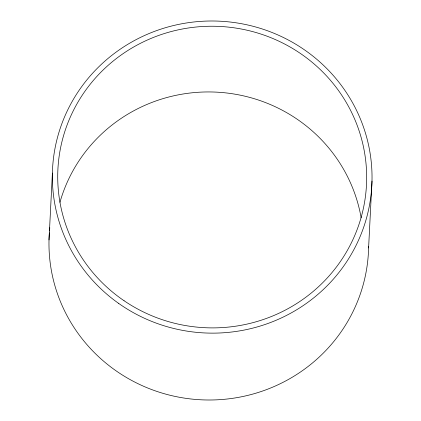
<?xml version="1.0" encoding="UTF-8"?>
<svg xmlns="http://www.w3.org/2000/svg" width="421" height="421" viewBox="0 0 421 421"><rect width="100%" height="100%" fill="white"/><g stroke="black" fill="none" stroke-linecap="round" stroke-linejoin="round"><path stroke-width="0.63" d="M49.01 239.928L52.399 173.063M368.601 247.937L371.99 181.072M368.628 246.648A159.848 156.059 2.9 0 1 202.122 399.85A159.848 156.059 2.9 0 1 49.346 232.839M49.494 230.908A159.848 156.059 2.9 0 1 49.794 227.698M59.966 202.254A154.486 150.823 2.9 0 1 216.662 92.152A154.486 150.823 2.9 0 1 361.15 217.825M118.622 303.378A159.848 156.059 2.9 0 0 371.206 193.302A159.848 156.059 2.9 0 0 146.75 34.522A159.848 156.059 2.9 0 0 118.622 303.378M124.063 300.731A154.486 150.823 2.9 0 0 366.128 190.018A154.486 150.823 2.9 0 0 146.392 40.448A154.486 150.823 2.9 0 0 124.063 300.731"/></g></svg>
